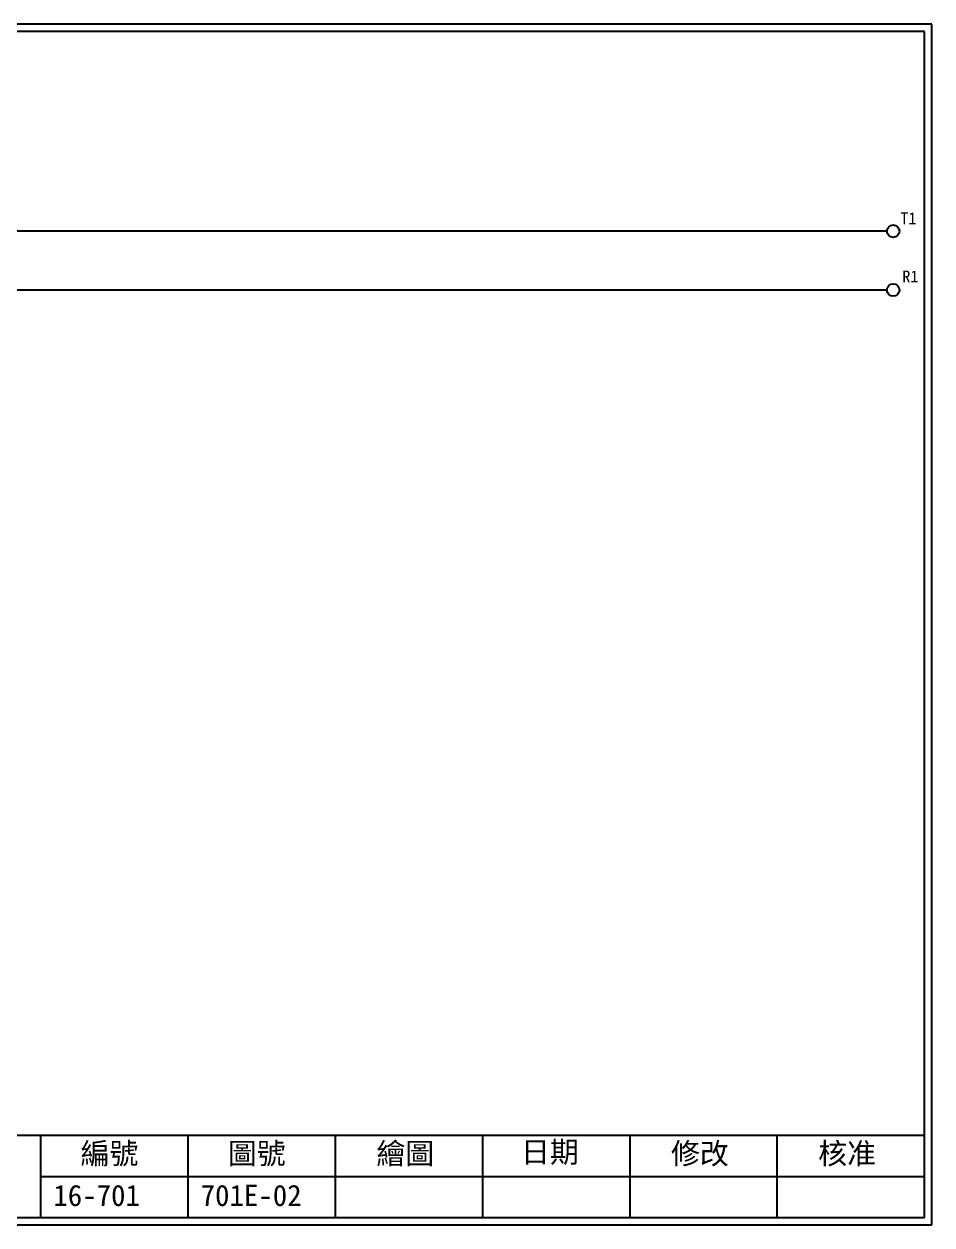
# Model space of a CAD drawing. Extents: x 10 to 297, y 3 to 207.
# Drawn here: x 142.9 to 297, y 3 to 207 of the extents above; entities that cross this region are included whole.
import ezdxf

# ---------------------------------------------------------------- set-up
doc = ezdxf.new("R2010")
doc.units = 0
doc.layers.get('0').update_dxf_attribs({"linetype": 'CONTINUOUS'})
doc.layers.add('圖框層', color=7, linetype='CONTINUOUS')
doc.styles.add('STSL', font='kaiu.ttf')

msp = doc.modelspace()

# ---------------------------------------------------------------- linework, layer by layer
for p, q in [((289.34, 171.79), (22.17, 171.79)), ((289.34, 161.79), (22.17, 161.79))]:
    msp.add_line(p, q)
for centre in [(290.41, 171.79), (290.41, 161.79)]:
    msp.add_circle(centre, 1.07)
at = {"layer": '圖框層', "color": 7}
for p, q in [((297, 206.97), (10, 206.97)), ((297, 3), (297, 206.97)), ((295.75, 205.72), (11.25, 205.72)), ((295.75, 4.25), (295.75, 205.72)), ((11.25, 18.25), (295.75, 18.25)), ((145.75, 4.25), (145.75, 18.25)), ((170.75, 4.25), (170.75, 18.25)), ((195.75, 4.25), (195.75, 18.25)), ((220.75, 4.25), (220.75, 18.25)), ((245.75, 4.25), (245.75, 18.25)), ((270.75, 4.25), (270.75, 18.25)), ((145.75, 11.25), (295.75, 11.25)), ((11.25, 4.25), (295.75, 4.25)), ((10, 3), (297, 3))]:
    msp.add_line(p, q, dxfattribs=at)

# ---------------------------------------------------------------- texts
at = {"layer": '圖框層', "color": 4, "style": 'STSL'}
for s, height, p in [('T1', 2, (291.64, 172.97)), ('R1', 2, (291.97, 163.09)), ('編號', 3.6, (152.47, 13.34)), ('圖號', 3.6, (177.47, 13.34)), ('繪圖', 3.6, (202.69, 13.34)), ('日期', 3.6, (227.22, 13.59)), ('修改', 3.6, (252.69, 13.34)), ('核准', 3.6, (277.69, 13.34)), ('16-701', 3.6, (147.86, 6.22)), ('701E-02', 3.6, (172.86, 6.22))]:
    msp.add_text(s, height=height, dxfattribs=at).set_placement(p)

doc.saveas('drawing.dxf')
